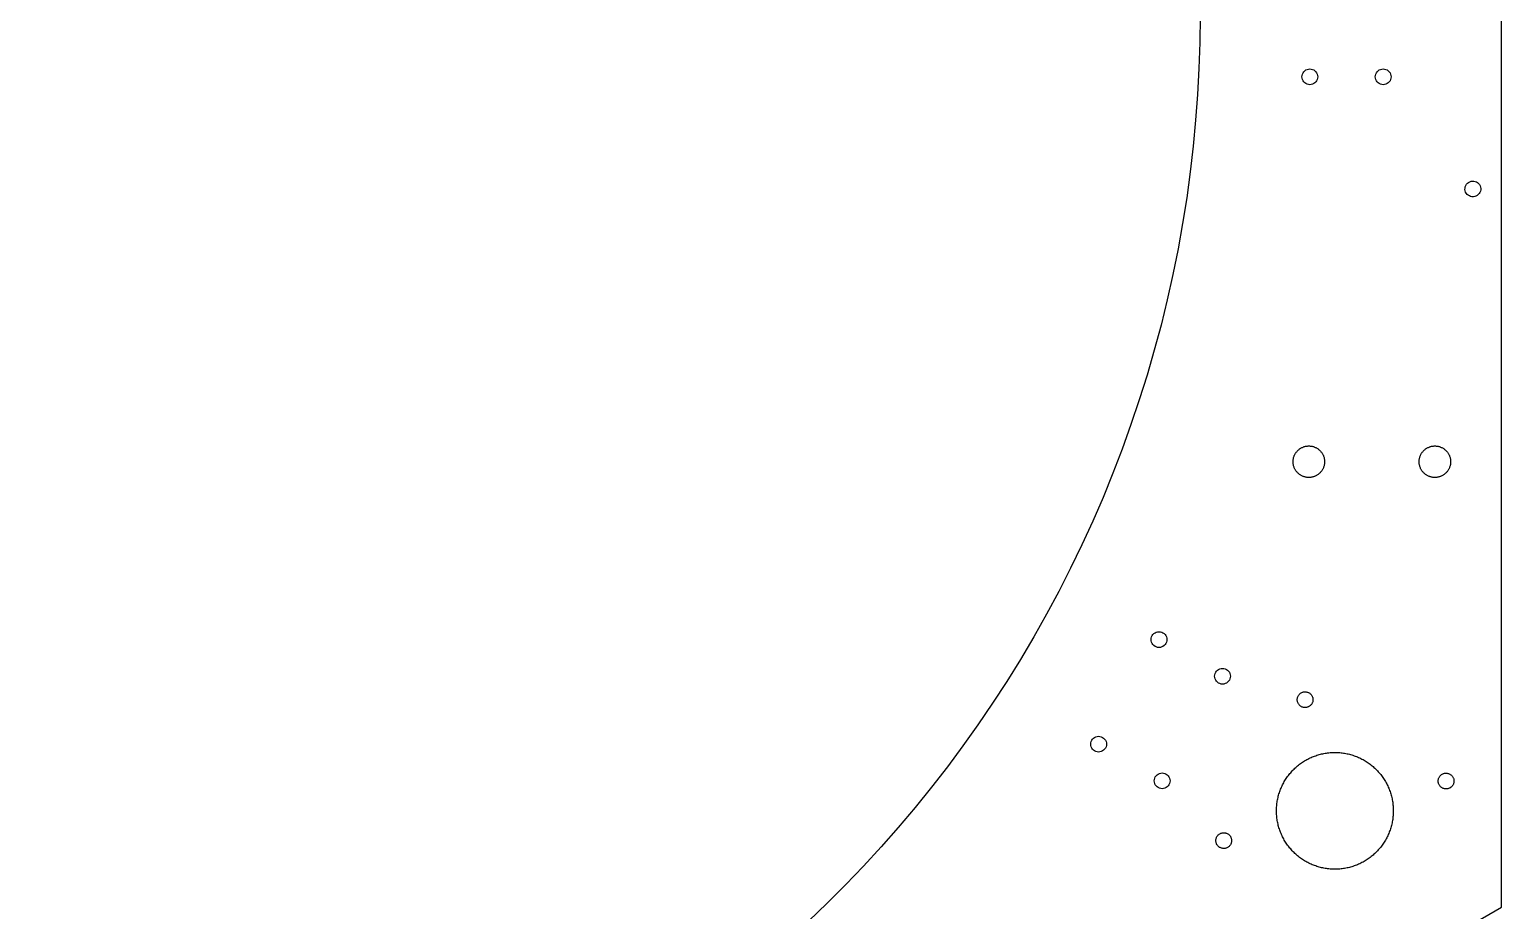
# Model space of a CAD drawing. Header units: metres. Extents: x 0 to 588, y -339 to 339.
# Drawn here: x 307.3 to 587.7, y -170.3 to -2.5 of the extents above; entities that cross this region are included whole.
import ezdxf

# ---------------------------------------------------------------- set-up
doc = ezdxf.new("R2010")
doc.units = ezdxf.units.M

msp = doc.modelspace()

# ---------------------------------------------------------------- linework, layer by layer
for p, q in [((587.671, -169.646), (587.671, 169.646)), ((530.246, 0), (530.194, -4.951)), ((530.194, -4.951), (530.039, -9.8998)), ((530.039, -9.8998), (529.779, -14.8443)), ((549.684, -11.2395), (549.751, -10.987)), ((549.751, -10.987), (549.862, -10.75)), ((549.862, -10.75), (550.012, -10.5358)), ((550.012, -10.5358), (550.197, -10.3509)), ((550.197, -10.3509), (550.411, -10.201)), ((550.411, -10.201), (550.648, -10.0905)), ((550.648, -10.0905), (550.9, -10.0228)), ((550.9, -10.0228), (551.161, -10)), ((551.161, -10), (551.421, -10.0228)), ((551.421, -10.0228), (551.674, -10.0905)), ((551.674, -10.0905), (551.911, -10.201)), ((551.911, -10.201), (552.125, -10.3509)), ((552.125, -10.3509), (552.31, -10.5358)), ((552.31, -10.5358), (552.46, -10.75)), ((552.46, -10.75), (552.57, -10.987)), ((552.57, -10.987), (552.638, -11.2395)), ((563.654, -11.2395), (563.721, -10.987)), ((563.721, -10.987), (563.832, -10.75)), ((563.832, -10.75), (563.982, -10.5358)), ((563.982, -10.5358), (564.167, -10.3509)), ((564.167, -10.3509), (564.381, -10.201)), ((564.381, -10.201), (564.618, -10.0905)), ((564.618, -10.0905), (564.87, -10.0228)), ((564.87, -10.0228), (565.131, -10)), ((565.131, -10), (565.391, -10.0228)), ((565.391, -10.0228), (565.644, -10.0905)), ((565.644, -10.0905), (565.881, -10.201)), ((565.881, -10.201), (566.095, -10.3509)), ((566.095, -10.3509), (566.28, -10.5358)), ((566.28, -10.5358), (566.43, -10.75)), ((566.43, -10.75), (566.54, -10.987)), ((566.54, -10.987), (566.608, -11.2395)), ((549.661, -11.5), (549.684, -11.2395)), ((549.684, -11.7605), (549.661, -11.5)), ((549.751, -12.013), (549.684, -11.7605)), ((549.862, -12.25), (549.751, -12.013)), ((550.012, -12.4642), (549.862, -12.25)), ((550.197, -12.6491), (550.012, -12.4642)), ((550.411, -12.799), (550.197, -12.6491)), ((550.648, -12.9095), (550.411, -12.799)), ((550.9, -12.9772), (550.648, -12.9095)), ((551.161, -13), (550.9, -12.9772)), ((551.421, -12.9772), (551.161, -13)), ((551.674, -12.9095), (551.421, -12.9772)), ((551.911, -12.799), (551.674, -12.9095)), ((552.125, -12.6491), (551.911, -12.799)), ((552.31, -12.4642), (552.125, -12.6491)), ((552.46, -12.25), (552.31, -12.4642)), ((552.57, -12.013), (552.46, -12.25)), ((552.638, -11.7605), (552.57, -12.013)), ((552.638, -11.2395), (552.661, -11.5)), ((552.661, -11.5), (552.638, -11.7605)), ((563.631, -11.5), (563.654, -11.2395)), ((563.654, -11.7605), (563.631, -11.5)), ((563.721, -12.013), (563.654, -11.7605)), ((563.832, -12.25), (563.721, -12.013)), ((563.982, -12.4642), (563.832, -12.25)), ((564.167, -12.6491), (563.982, -12.4642)), ((564.381, -12.799), (564.167, -12.6491)), ((564.618, -12.9095), (564.381, -12.799)), ((564.87, -12.9772), (564.618, -12.9095)), ((565.131, -13), (564.87, -12.9772)), ((565.391, -12.9772), (565.131, -13)), ((565.644, -12.9095), (565.391, -12.9772)), ((565.881, -12.799), (565.644, -12.9095)), ((566.095, -12.6491), (565.881, -12.799)), ((566.28, -12.4642), (566.095, -12.6491)), ((566.43, -12.25), (566.28, -12.4642)), ((566.54, -12.013), (566.43, -12.25)), ((566.608, -11.7605), (566.54, -12.013)), ((566.608, -11.2395), (566.631, -11.5)), ((566.631, -11.5), (566.608, -11.7605)), ((529.779, -14.8443), (529.417, -19.7823)), ((529.417, -19.7823), (528.951, -24.7116)), ((528.951, -24.7116), (528.382, -29.6301)), ((528.382, -29.6301), (527.71, -34.5356)), ((580.708, -32.9472), (580.715, -32.6858)), ((580.747, -33.2057), (580.708, -32.9472)), ((580.715, -32.6858), (580.767, -32.4296)), ((580.83, -33.4537), (580.747, -33.2057)), ((580.767, -32.4296), (580.863, -32.1863)), ((580.954, -33.6835), (580.83, -33.4537)), ((580.863, -32.1863), (580.999, -31.9633)), ((580.999, -31.9633), (581.173, -31.7675)), ((581.173, -31.7675), (581.377, -31.6048)), ((581.377, -31.6048), (581.607, -31.48)), ((581.607, -31.48), (581.855, -31.397)), ((581.855, -31.397), (582.114, -31.3584)), ((582.114, -31.3584), (582.375, -31.3652)), ((582.375, -31.3652), (582.631, -31.4173)), ((582.631, -31.4173), (582.875, -31.5132)), ((582.875, -31.5132), (583.097, -31.6498)), ((583.097, -31.6498), (583.293, -31.823)), ((583.293, -31.823), (583.456, -32.0277)), ((583.548, -33.5249), (583.411, -33.7478)), ((583.456, -32.0277), (583.581, -32.2575)), ((583.643, -33.2816), (583.548, -33.5249)), ((583.581, -32.2575), (583.664, -32.5054)), ((583.696, -33.0254), (583.643, -33.2816)), ((583.664, -32.5054), (583.702, -32.764)), ((583.702, -32.764), (583.696, -33.0254)), ((527.71, -34.5356), (526.935, -39.4259)), ((581.117, -33.8881), (580.954, -33.6835)), ((581.313, -34.0614), (581.117, -33.8881)), ((581.536, -34.198), (581.313, -34.0614)), ((581.779, -34.2938), (581.536, -34.198)), ((582.035, -34.3459), (581.779, -34.2938)), ((582.297, -34.3528), (582.035, -34.3459)), ((582.555, -34.3141), (582.297, -34.3528)), ((582.803, -34.2312), (582.555, -34.3141)), ((583.033, -34.1064), (582.803, -34.2312)), ((583.238, -33.9436), (583.033, -34.1064)), ((583.411, -33.7478), (583.238, -33.9436)), ((526.935, -39.4259), (526.058, -44.2989)), ((526.058, -44.2989), (525.08, -49.1525)), ((525.08, -49.1525), (524, -53.9845)), ((524, -53.9845), (522.819, -58.7929)), ((522.819, -58.7929), (521.537, -63.5755)), ((521.537, -63.5755), (520.156, -68.3301)), ((520.156, -68.3301), (518.675, -73.0548)), ((518.675, -73.0548), (517.096, -77.7475)), ((517.096, -77.7475), (515.419, -82.4061)), ((515.419, -82.4061), (513.644, -87.0285)), ((548.05, -84.1379), (548.081, -84.0162)), ((548.081, -84.0162), (548.118, -83.8959)), ((548.118, -83.8959), (548.159, -83.7773)), ((548.159, -83.7773), (548.205, -83.6604)), ((548.205, -83.6604), (548.256, -83.5456)), ((548.256, -83.5456), (548.312, -83.4331)), ((548.312, -83.4331), (548.373, -83.323)), ((548.373, -83.323), (548.438, -83.2155)), ((548.438, -83.2155), (548.507, -83.1108)), ((548.507, -83.1108), (548.581, -83.0092)), ((548.581, -83.0092), (548.659, -82.9107)), ((548.659, -82.9107), (548.741, -82.8156)), ((548.741, -82.8156), (548.827, -82.724)), ((548.827, -82.724), (548.917, -82.6361)), ((548.917, -82.6361), (549.011, -82.552)), ((549.011, -82.552), (549.107, -82.4719)), ((549.107, -82.4719), (549.208, -82.3959)), ((549.208, -82.3959), (549.311, -82.3242)), ((549.311, -82.3242), (549.417, -82.2569)), ((549.417, -82.2569), (549.526, -82.1941)), ((549.526, -82.1941), (549.637, -82.1358)), ((549.637, -82.1358), (549.751, -82.0824)), ((549.751, -82.0824), (549.867, -82.0336)), ((549.867, -82.0336), (549.984, -81.9899)), ((549.984, -81.9899), (550.104, -81.951)), ((550.104, -81.951), (550.225, -81.9172)), ((550.225, -81.9172), (550.347, -81.8885)), ((550.347, -81.8885), (550.471, -81.865)), ((550.471, -81.865), (550.595, -81.8466)), ((550.595, -81.8466), (550.72, -81.8335)), ((550.72, -81.8335), (550.845, -81.8256)), ((550.845, -81.8256), (550.971, -81.823)), ((550.971, -81.823), (551.096, -81.8256)), ((551.096, -81.8256), (551.222, -81.8335)), ((551.222, -81.8335), (551.347, -81.8466)), ((551.347, -81.8466), (551.471, -81.865)), ((551.471, -81.865), (551.595, -81.8885)), ((551.595, -81.8885), (551.717, -81.9172)), ((551.717, -81.9172), (551.838, -81.951)), ((551.838, -81.951), (551.957, -81.9899)), ((551.957, -81.9899), (552.075, -82.0336)), ((552.075, -82.0336), (552.191, -82.0824)), ((552.191, -82.0824), (552.305, -82.1358)), ((552.305, -82.1358), (552.416, -82.1941)), ((552.416, -82.1941), (552.525, -82.2569)), ((552.525, -82.2569), (552.631, -82.3242)), ((552.631, -82.3242), (552.734, -82.3959)), ((552.734, -82.3959), (552.834, -82.4719)), ((552.834, -82.4719), (552.931, -82.552)), ((552.931, -82.552), (553.025, -82.6361)), ((553.025, -82.6361), (553.114, -82.724)), ((553.114, -82.724), (553.2, -82.8156)), ((553.2, -82.8156), (553.282, -82.9107)), ((553.282, -82.9107), (553.36, -83.0092)), ((553.36, -83.0092), (553.434, -83.1108)), ((553.434, -83.1108), (553.504, -83.2155)), ((553.504, -83.2155), (553.569, -83.323)), ((553.569, -83.323), (553.63, -83.4331)), ((553.63, -83.4331), (553.685, -83.5456)), ((553.685, -83.5456), (553.736, -83.6604)), ((553.736, -83.6604), (553.783, -83.7773)), ((553.783, -83.7773), (553.824, -83.8959)), ((553.824, -83.8959), (553.86, -84.0162)), ((553.86, -84.0162), (553.892, -84.1379)), ((572.05, -84.1379), (572.081, -84.0162)), ((572.081, -84.0162), (572.118, -83.8959)), ((572.118, -83.8959), (572.159, -83.7773)), ((572.159, -83.7773), (572.205, -83.6604)), ((572.205, -83.6604), (572.256, -83.5456)), ((572.256, -83.5456), (572.312, -83.4331)), ((572.312, -83.4331), (572.373, -83.323)), ((572.373, -83.323), (572.438, -83.2155)), ((572.438, -83.2155), (572.507, -83.1108)), ((572.507, -83.1108), (572.581, -83.0092)), ((572.581, -83.0092), (572.659, -82.9107)), ((572.659, -82.9107), (572.741, -82.8156)), ((572.741, -82.8156), (572.827, -82.724)), ((572.827, -82.724), (572.917, -82.6361)), ((572.917, -82.6361), (573.011, -82.552)), ((573.011, -82.552), (573.107, -82.4719)), ((573.107, -82.4719), (573.208, -82.3959)), ((573.208, -82.3959), (573.311, -82.3242)), ((573.311, -82.3242), (573.417, -82.2569)), ((573.417, -82.2569), (573.526, -82.1941)), ((573.526, -82.1941), (573.637, -82.1358)), ((573.637, -82.1358), (573.751, -82.0824)), ((573.751, -82.0824), (573.867, -82.0336)), ((573.867, -82.0336), (573.984, -81.9899)), ((573.984, -81.9899), (574.104, -81.951)), ((574.104, -81.951), (574.225, -81.9172)), ((574.225, -81.9172), (574.347, -81.8885)), ((574.347, -81.8885), (574.471, -81.865)), ((574.471, -81.865), (574.595, -81.8466)), ((574.595, -81.8466), (574.72, -81.8335)), ((574.72, -81.8335), (574.845, -81.8256)), ((574.845, -81.8256), (574.971, -81.823)), ((574.971, -81.823), (575.096, -81.8256)), ((575.096, -81.8256), (575.222, -81.8335)), ((575.222, -81.8335), (575.347, -81.8466)), ((575.347, -81.8466), (575.471, -81.865)), ((575.471, -81.865), (575.595, -81.8885)), ((575.595, -81.8885), (575.717, -81.9172)), ((575.717, -81.9172), (575.838, -81.951)), ((575.838, -81.951), (575.957, -81.9899)), ((575.957, -81.9899), (576.075, -82.0336)), ((576.075, -82.0336), (576.191, -82.0824)), ((576.191, -82.0824), (576.305, -82.1358)), ((576.305, -82.1358), (576.416, -82.1941)), ((576.416, -82.1941), (576.525, -82.2569)), ((576.525, -82.2569), (576.631, -82.3242)), ((576.631, -82.3242), (576.734, -82.3959)), ((576.734, -82.3959), (576.834, -82.4719)), ((576.834, -82.4719), (576.931, -82.552)), ((576.931, -82.552), (577.025, -82.6361)), ((577.025, -82.6361), (577.114, -82.724)), ((577.114, -82.724), (577.2, -82.8156)), ((577.2, -82.8156), (577.282, -82.9107)), ((577.282, -82.9107), (577.36, -83.0092)), ((577.36, -83.0092), (577.434, -83.1108)), ((577.434, -83.1108), (577.504, -83.2155)), ((577.504, -83.2155), (577.569, -83.323)), ((577.569, -83.323), (577.63, -83.4331)), ((577.63, -83.4331), (577.685, -83.5456)), ((577.685, -83.5456), (577.736, -83.6604)), ((577.736, -83.6604), (577.783, -83.7773)), ((577.783, -83.7773), (577.824, -83.8959)), ((577.824, -83.8959), (577.86, -84.0162)), ((577.86, -84.0162), (577.892, -84.1379)), ((547.972, -84.7602), (547.977, -84.6346)), ((547.972, -84.8858), (547.972, -84.7602)), ((547.977, -85.0114), (547.972, -84.8858)), ((547.977, -84.6346), (547.987, -84.5094)), ((547.987, -85.1366), (547.977, -85.0114)), ((547.987, -84.5094), (548.003, -84.3847)), ((548.003, -85.2612), (547.987, -85.1366)), ((548.003, -84.3847), (548.024, -84.2608)), ((548.024, -85.3851), (548.003, -85.2612)), ((548.024, -84.2608), (548.05, -84.1379)), ((548.05, -85.508), (548.024, -85.3851)), ((548.081, -85.6297), (548.05, -85.508)), ((548.118, -85.75), (548.081, -85.6297)), ((548.159, -85.8687), (548.118, -85.75)), ((548.205, -85.9855), (548.159, -85.8687)), ((548.256, -86.1003), (548.205, -85.9855)), ((548.312, -86.2129), (548.256, -86.1003)), ((548.373, -86.323), (548.312, -86.2129)), ((548.438, -86.4305), (548.373, -86.323)), ((548.507, -86.5351), (548.438, -86.4305)), ((548.581, -86.6368), (548.507, -86.5351)), ((548.659, -86.7353), (548.581, -86.6368)), ((548.741, -86.8304), (548.659, -86.7353)), ((548.827, -86.922), (548.741, -86.8304)), ((553.2, -86.8304), (553.114, -86.922)), ((553.282, -86.7353), (553.2, -86.8304)), ((553.36, -86.6368), (553.282, -86.7353)), ((553.434, -86.5351), (553.36, -86.6368)), ((553.504, -86.4305), (553.434, -86.5351)), ((553.569, -86.323), (553.504, -86.4305)), ((553.63, -86.2129), (553.569, -86.323)), ((553.685, -86.1003), (553.63, -86.2129)), ((553.736, -85.9855), (553.685, -86.1003)), ((553.783, -85.8687), (553.736, -85.9855)), ((553.824, -85.75), (553.783, -85.8687)), ((553.86, -85.6297), (553.824, -85.75)), ((553.892, -85.508), (553.86, -85.6297)), ((553.892, -84.1379), (553.918, -84.2608)), ((553.918, -85.3851), (553.892, -85.508)), ((553.918, -84.2608), (553.939, -84.3847)), ((553.939, -85.2612), (553.918, -85.3851)), ((553.939, -84.3847), (553.954, -84.5094)), ((553.954, -85.1366), (553.939, -85.2612)), ((553.954, -84.5094), (553.965, -84.6346)), ((553.965, -85.0114), (553.954, -85.1366)), ((553.965, -84.6346), (553.97, -84.7602)), ((553.97, -84.8858), (553.965, -85.0114)), ((553.97, -84.7602), (553.97, -84.8858)), ((571.972, -84.7602), (571.977, -84.6346)), ((571.972, -84.8858), (571.972, -84.7602)), ((571.977, -85.0114), (571.972, -84.8858)), ((571.977, -84.6346), (571.987, -84.5094)), ((571.987, -85.1366), (571.977, -85.0114)), ((571.987, -84.5094), (572.003, -84.3847)), ((572.003, -85.2612), (571.987, -85.1366)), ((572.003, -84.3847), (572.024, -84.2608)), ((572.024, -85.3851), (572.003, -85.2612)), ((572.024, -84.2608), (572.05, -84.1379)), ((572.05, -85.508), (572.024, -85.3851)), ((572.081, -85.6297), (572.05, -85.508)), ((572.118, -85.75), (572.081, -85.6297)), ((572.159, -85.8687), (572.118, -85.75)), ((572.205, -85.9855), (572.159, -85.8687)), ((572.256, -86.1003), (572.205, -85.9855)), ((572.312, -86.2129), (572.256, -86.1003)), ((572.373, -86.323), (572.312, -86.2129)), ((572.438, -86.4305), (572.373, -86.323)), ((572.507, -86.5351), (572.438, -86.4305)), ((572.581, -86.6368), (572.507, -86.5351)), ((572.659, -86.7353), (572.581, -86.6368)), ((572.741, -86.8304), (572.659, -86.7353)), ((572.827, -86.922), (572.741, -86.8304)), ((577.2, -86.8304), (577.114, -86.922)), ((577.282, -86.7353), (577.2, -86.8304)), ((577.36, -86.6368), (577.282, -86.7353)), ((577.434, -86.5351), (577.36, -86.6368)), ((577.504, -86.4305), (577.434, -86.5351)), ((577.569, -86.323), (577.504, -86.4305)), ((577.63, -86.2129), (577.569, -86.323)), ((577.685, -86.1003), (577.63, -86.2129)), ((577.736, -85.9855), (577.685, -86.1003)), ((577.783, -85.8687), (577.736, -85.9855)), ((577.824, -85.75), (577.783, -85.8687)), ((577.86, -85.6297), (577.824, -85.75)), ((577.892, -85.508), (577.86, -85.6297)), ((577.892, -84.1379), (577.918, -84.2608)), ((577.918, -85.3851), (577.892, -85.508)), ((577.918, -84.2608), (577.939, -84.3847)), ((577.939, -85.2612), (577.918, -85.3851)), ((577.939, -84.3847), (577.954, -84.5094)), ((577.954, -85.1366), (577.939, -85.2612)), ((577.954, -84.5094), (577.965, -84.6346)), ((577.965, -85.0114), (577.954, -85.1366)), ((577.965, -84.6346), (577.97, -84.7602)), ((577.97, -84.8858), (577.965, -85.0114)), ((577.97, -84.7602), (577.97, -84.8858)), ((513.644, -87.0285), (511.774, -91.6127)), ((548.917, -87.0099), (548.827, -86.922)), ((549.011, -87.094), (548.917, -87.0099)), ((549.107, -87.1741), (549.011, -87.094)), ((549.208, -87.25), (549.107, -87.1741)), ((549.311, -87.3217), (549.208, -87.25)), ((549.417, -87.3891), (549.311, -87.3217)), ((549.526, -87.4519), (549.417, -87.3891)), ((549.637, -87.5101), (549.526, -87.4519)), ((549.751, -87.5636), (549.637, -87.5101)), ((549.867, -87.6123), (549.751, -87.5636)), ((549.984, -87.6561), (549.867, -87.6123)), ((550.104, -87.6949), (549.984, -87.6561)), ((550.225, -87.7287), (550.104, -87.6949)), ((550.347, -87.7574), (550.225, -87.7287)), ((550.471, -87.781), (550.347, -87.7574)), ((550.595, -87.7993), (550.471, -87.781)), ((550.72, -87.8125), (550.595, -87.7993)), ((550.845, -87.8203), (550.72, -87.8125)), ((550.971, -87.823), (550.845, -87.8203)), ((551.096, -87.8203), (550.971, -87.823)), ((551.222, -87.8125), (551.096, -87.8203)), ((551.347, -87.7993), (551.222, -87.8125)), ((551.471, -87.781), (551.347, -87.7993)), ((551.595, -87.7574), (551.471, -87.781)), ((551.717, -87.7287), (551.595, -87.7574)), ((551.838, -87.6949), (551.717, -87.7287)), ((551.957, -87.6561), (551.838, -87.6949)), ((552.075, -87.6123), (551.957, -87.6561)), ((552.191, -87.5636), (552.075, -87.6123)), ((552.305, -87.5101), (552.191, -87.5636)), ((552.416, -87.4519), (552.305, -87.5101)), ((552.525, -87.3891), (552.416, -87.4519)), ((552.631, -87.3217), (552.525, -87.3891)), ((552.734, -87.25), (552.631, -87.3217)), ((552.834, -87.1741), (552.734, -87.25)), ((552.931, -87.094), (552.834, -87.1741)), ((553.025, -87.0099), (552.931, -87.094)), ((553.114, -86.922), (553.025, -87.0099)), ((572.917, -87.0099), (572.827, -86.922)), ((573.011, -87.094), (572.917, -87.0099)), ((573.107, -87.1741), (573.011, -87.094)), ((573.208, -87.25), (573.107, -87.1741)), ((573.311, -87.3217), (573.208, -87.25)), ((573.417, -87.3891), (573.311, -87.3217)), ((573.526, -87.4519), (573.417, -87.3891)), ((573.637, -87.5101), (573.526, -87.4519)), ((573.751, -87.5636), (573.637, -87.5101)), ((573.867, -87.6123), (573.751, -87.5636)), ((573.984, -87.6561), (573.867, -87.6123)), ((574.104, -87.6949), (573.984, -87.6561)), ((574.225, -87.7287), (574.104, -87.6949)), ((574.347, -87.7574), (574.225, -87.7287)), ((574.471, -87.781), (574.347, -87.7574)), ((574.595, -87.7993), (574.471, -87.781)), ((574.72, -87.8125), (574.595, -87.7993)), ((574.845, -87.8203), (574.72, -87.8125)), ((574.971, -87.823), (574.845, -87.8203)), ((575.096, -87.8203), (574.971, -87.823)), ((575.222, -87.8125), (575.096, -87.8203)), ((575.347, -87.7993), (575.222, -87.8125)), ((575.471, -87.781), (575.347, -87.7993)), ((575.595, -87.7574), (575.471, -87.781)), ((575.717, -87.7287), (575.595, -87.7574)), ((575.838, -87.6949), (575.717, -87.7287)), ((575.957, -87.6561), (575.838, -87.6949)), ((576.075, -87.6123), (575.957, -87.6561)), ((576.191, -87.5636), (576.075, -87.6123)), ((576.305, -87.5101), (576.191, -87.5636)), ((576.416, -87.4519), (576.305, -87.5101)), ((576.525, -87.3891), (576.416, -87.4519)), ((576.631, -87.3217), (576.525, -87.3891)), ((576.734, -87.25), (576.631, -87.3217)), ((576.834, -87.1741), (576.734, -87.25)), ((576.931, -87.094), (576.834, -87.1741)), ((577.025, -87.0099), (576.931, -87.094)), ((577.114, -86.922), (577.025, -87.0099)), ((511.774, -91.6127), (509.807, -96.1568)), ((509.807, -96.1568), (507.746, -100.659)), ((507.746, -100.659), (505.591, -105.116)), ((505.591, -105.116), (503.343, -109.528)), ((503.343, -109.528), (501.003, -113.892)), ((501.003, -113.892), (498.573, -118.205)), ((521.137, -117.953), (521.287, -117.739)), ((521.287, -117.739), (521.472, -117.554)), ((521.472, -117.554), (521.686, -117.404)), ((521.686, -117.404), (521.923, -117.294)), ((521.923, -117.294), (522.175, -117.226)), ((522.175, -117.226), (522.436, -117.203)), ((522.436, -117.203), (522.696, -117.226)), ((522.696, -117.226), (522.949, -117.294)), ((522.949, -117.294), (523.186, -117.404)), ((523.186, -117.404), (523.4, -117.554)), ((523.4, -117.554), (523.585, -117.739)), ((523.585, -117.739), (523.735, -117.953)), ((498.573, -118.205), (496.052, -122.467)), ((520.936, -118.703), (520.959, -118.443)), ((520.959, -118.964), (520.936, -118.703)), ((520.959, -118.443), (521.026, -118.19)), ((521.026, -119.216), (520.959, -118.964)), ((521.026, -118.19), (521.137, -117.953)), ((521.137, -119.453), (521.026, -119.216)), ((521.287, -119.668), (521.137, -119.453)), ((521.472, -119.852), (521.287, -119.668)), ((521.686, -120.002), (521.472, -119.852)), ((521.923, -120.113), (521.686, -120.002)), ((522.175, -120.181), (521.923, -120.113)), ((522.436, -120.203), (522.175, -120.181)), ((522.696, -120.181), (522.436, -120.203)), ((522.949, -120.113), (522.696, -120.181)), ((523.186, -120.002), (522.949, -120.113)), ((523.4, -119.852), (523.186, -120.002)), ((523.585, -119.668), (523.4, -119.852)), ((523.735, -119.453), (523.585, -119.668)), ((523.735, -117.953), (523.845, -118.19)), ((523.845, -119.216), (523.735, -119.453)), ((523.845, -118.19), (523.913, -118.443)), ((523.913, -118.964), (523.845, -119.216)), ((523.913, -118.443), (523.936, -118.703)), ((523.936, -118.703), (523.913, -118.964)), ((496.052, -122.467), (493.443, -126.675)), ((533.034, -125.688), (533.057, -125.428)), ((533.057, -125.949), (533.034, -125.688)), ((533.057, -125.428), (533.125, -125.175)), ((533.125, -126.201), (533.057, -125.949)), ((533.125, -125.175), (533.235, -124.938)), ((533.235, -124.938), (533.385, -124.724)), ((533.385, -124.724), (533.57, -124.539)), ((533.57, -124.539), (533.784, -124.389)), ((533.784, -124.389), (534.021, -124.279)), ((534.021, -124.279), (534.274, -124.211)), ((534.274, -124.211), (534.534, -124.188)), ((534.534, -124.188), (534.795, -124.211)), ((534.795, -124.211), (535.047, -124.279)), ((535.047, -124.279), (535.284, -124.389)), ((535.284, -124.389), (535.498, -124.539)), ((535.498, -124.539), (535.683, -124.724)), ((535.683, -124.724), (535.833, -124.938)), ((535.833, -124.938), (535.944, -125.175)), ((535.944, -125.175), (536.011, -125.428)), ((536.011, -125.949), (535.944, -126.201)), ((536.011, -125.428), (536.034, -125.688)), ((536.034, -125.688), (536.011, -125.949)), ((493.443, -126.675), (490.747, -130.828)), ((533.235, -126.438), (533.125, -126.201)), ((533.385, -126.653), (533.235, -126.438)), ((533.57, -126.837), (533.385, -126.653)), ((533.784, -126.987), (533.57, -126.837)), ((534.021, -127.098), (533.784, -126.987)), ((534.274, -127.166), (534.021, -127.098)), ((534.534, -127.188), (534.274, -127.166)), ((534.795, -127.166), (534.534, -127.188)), ((535.047, -127.098), (534.795, -127.166)), ((535.284, -126.987), (535.047, -127.098)), ((535.498, -126.837), (535.284, -126.987)), ((535.683, -126.653), (535.498, -126.837)), ((535.833, -126.438), (535.683, -126.653)), ((535.944, -126.201), (535.833, -126.438)), ((549.304, -128.993), (549.404, -128.917)), ((549.404, -128.917), (549.51, -128.85)), ((549.51, -128.85), (549.622, -128.792)), ((549.622, -128.792), (549.737, -128.743)), ((549.737, -128.743), (549.857, -128.704)), ((549.857, -128.704), (549.979, -128.676)), ((549.979, -128.676), (550.104, -128.657)), ((550.104, -128.657), (550.229, -128.649)), ((550.229, -128.649), (550.354, -128.652)), ((550.354, -128.652), (550.479, -128.665)), ((550.479, -128.665), (550.603, -128.689)), ((550.603, -128.689), (550.724, -128.723)), ((550.724, -128.723), (550.842, -128.766)), ((550.842, -128.766), (550.927, -128.806)), ((550.927, -128.806), (551.037, -128.866)), ((551.037, -128.866), (551.142, -128.936)), ((551.142, -128.936), (551.24, -129.014)), ((490.747, -130.828), (487.964, -134.923)), ((548.762, -130.086), (548.772, -129.961)), ((548.762, -130.212), (548.762, -130.086)), ((548.772, -130.337), (548.762, -130.212)), ((548.772, -129.961), (548.793, -129.837)), ((548.793, -130.461), (548.772, -130.337)), ((548.793, -129.837), (548.824, -129.716)), ((548.824, -130.583), (548.793, -130.461)), ((548.824, -129.716), (548.866, -129.597)), ((548.866, -130.701), (548.824, -130.583)), ((548.866, -129.597), (548.917, -129.482)), ((548.917, -130.816), (548.866, -130.701)), ((548.917, -129.482), (548.977, -129.372)), ((548.977, -130.926), (548.917, -130.816)), ((548.977, -129.372), (549.047, -129.267)), ((549.047, -131.031), (548.977, -130.926)), ((549.047, -129.267), (549.125, -129.169)), ((549.125, -131.129), (549.047, -131.031)), ((549.125, -129.169), (549.211, -129.077)), ((549.211, -131.221), (549.125, -131.129)), ((549.211, -129.077), (549.304, -128.993)), ((549.304, -131.305), (549.211, -131.221)), ((549.404, -131.381), (549.304, -131.305)), ((549.483, -131.432), (549.404, -131.381)), ((549.593, -131.493), (549.483, -131.432)), ((549.708, -131.544), (549.593, -131.493)), ((549.827, -131.585), (549.708, -131.544)), ((549.948, -131.616), (549.827, -131.585)), ((550.072, -131.637), (549.948, -131.616)), ((550.198, -131.648), (550.072, -131.637)), ((550.323, -131.648), (550.198, -131.648)), ((550.386, -131.644), (550.323, -131.648)), ((550.51, -131.628), (550.386, -131.644)), ((550.633, -131.602), (550.51, -131.628)), ((550.754, -131.566), (550.633, -131.602)), ((550.87, -131.519), (550.754, -131.566)), ((550.983, -131.464), (550.87, -131.519)), ((551.09, -131.398), (550.983, -131.464)), ((551.192, -131.325), (551.09, -131.398)), ((551.287, -131.243), (551.192, -131.325)), ((551.24, -129.014), (551.332, -129.1)), ((551.375, -131.153), (551.287, -131.243)), ((551.332, -129.1), (551.416, -129.193)), ((551.455, -131.056), (551.375, -131.153)), ((551.416, -129.193), (551.474, -129.267)), ((551.527, -130.953), (551.455, -131.056)), ((551.474, -129.267), (551.543, -129.372)), ((551.59, -130.844), (551.527, -130.953)), ((551.543, -129.372), (551.59, -129.454)), ((551.59, -129.454), (551.631, -129.539)), ((551.631, -130.759), (551.59, -130.844)), ((551.631, -129.539), (551.677, -129.656)), ((551.666, -130.672), (551.631, -130.759)), ((551.705, -130.553), (551.666, -130.672)), ((551.677, -129.656), (551.705, -129.746)), ((551.705, -129.746), (551.734, -129.868)), ((551.728, -130.461), (551.705, -130.553)), ((551.749, -130.337), (551.728, -130.461)), ((551.734, -129.868), (551.749, -129.961)), ((551.749, -129.961), (551.759, -130.086)), ((551.759, -130.212), (551.749, -130.337)), ((551.759, -130.086), (551.759, -130.212)), ((487.964, -134.923), (485.096, -138.959)), ((509.972, -137.473), (510.186, -137.323)), ((510.186, -137.323), (510.423, -137.212)), ((510.423, -137.212), (510.675, -137.145)), ((510.675, -137.145), (510.936, -137.122)), ((510.936, -137.122), (511.196, -137.145)), ((511.196, -137.145), (511.449, -137.212)), ((511.449, -137.212), (511.686, -137.323)), ((511.686, -137.323), (511.9, -137.473)), ((485.096, -138.959), (482.143, -142.934)), ((509.436, -138.622), (509.459, -138.362)), ((509.459, -138.882), (509.436, -138.622)), ((509.459, -138.362), (509.526, -138.109)), ((509.526, -139.135), (509.459, -138.882)), ((509.526, -138.109), (509.637, -137.872)), ((509.637, -139.372), (509.526, -139.135)), ((509.637, -137.872), (509.787, -137.658)), ((509.787, -139.586), (509.637, -139.372)), ((509.787, -137.658), (509.972, -137.473)), ((509.972, -139.771), (509.787, -139.586)), ((510.186, -139.921), (509.972, -139.771)), ((510.423, -140.032), (510.186, -139.921)), ((510.675, -140.099), (510.423, -140.032)), ((510.936, -140.122), (510.675, -140.099)), ((511.196, -140.099), (510.936, -140.122)), ((511.449, -140.032), (511.196, -140.099)), ((511.686, -139.921), (511.449, -140.032)), ((511.9, -139.771), (511.686, -139.921)), ((511.9, -137.473), (512.085, -137.658)), ((512.085, -139.586), (511.9, -139.771)), ((512.085, -137.658), (512.235, -137.872)), ((512.235, -139.372), (512.085, -139.586)), ((512.235, -137.872), (512.345, -138.109)), ((512.345, -139.135), (512.235, -139.372)), ((512.345, -138.109), (512.413, -138.362)), ((512.413, -138.882), (512.345, -139.135)), ((512.413, -138.362), (512.436, -138.622)), ((512.436, -138.622), (512.413, -138.882)), ((482.143, -142.934), (479.109, -146.846)), ((548.49, -143.055), (548.664, -142.901)), ((548.664, -142.901), (548.842, -142.751)), ((548.842, -142.751), (549.023, -142.604)), ((549.023, -142.604), (549.208, -142.461)), ((549.208, -142.461), (549.395, -142.322)), ((549.395, -142.322), (549.585, -142.187)), ((549.585, -142.187), (549.777, -142.056)), ((549.777, -142.056), (549.973, -141.929)), ((549.973, -141.929), (550.171, -141.807)), ((550.171, -141.807), (550.371, -141.688)), ((550.371, -141.688), (550.574, -141.574)), ((550.574, -141.574), (550.78, -141.464)), ((550.78, -141.464), (550.987, -141.358)), ((550.987, -141.358), (551.197, -141.256)), ((551.197, -141.256), (551.409, -141.159)), ((551.409, -141.159), (551.623, -141.067)), ((551.623, -141.067), (551.838, -140.979)), ((551.838, -140.979), (552.056, -140.895)), ((552.056, -140.895), (552.275, -140.816)), ((552.275, -140.816), (552.496, -140.742)), ((552.496, -140.742), (552.718, -140.672)), ((552.718, -140.672), (552.942, -140.607)), ((552.942, -140.607), (553.167, -140.547)), ((553.167, -140.547), (553.393, -140.491)), ((553.393, -140.491), (553.621, -140.441)), ((553.621, -140.441), (553.849, -140.395)), ((553.849, -140.395), (554.078, -140.353)), ((554.078, -140.353), (554.309, -140.317)), ((554.309, -140.317), (554.539, -140.285)), ((554.539, -140.285), (554.771, -140.258)), ((554.771, -140.258), (555.003, -140.237)), ((555.003, -140.237), (555.235, -140.219)), ((555.235, -140.219), (555.468, -140.207)), ((555.468, -140.207), (555.701, -140.2)), ((555.701, -140.2), (555.934, -140.198)), ((555.934, -140.198), (556.167, -140.2)), ((556.167, -140.2), (556.4, -140.207)), ((556.4, -140.207), (556.632, -140.219)), ((556.632, -140.219), (556.865, -140.237)), ((556.865, -140.237), (557.097, -140.258)), ((557.097, -140.258), (557.328, -140.285)), ((557.328, -140.285), (557.559, -140.317)), ((557.559, -140.317), (557.789, -140.353)), ((557.789, -140.353), (558.018, -140.395)), ((558.018, -140.395), (558.247, -140.441)), ((558.247, -140.441), (558.474, -140.491)), ((558.474, -140.491), (558.7, -140.547)), ((558.7, -140.547), (558.925, -140.607)), ((558.925, -140.607), (559.149, -140.672)), ((559.149, -140.672), (559.372, -140.742)), ((559.372, -140.742), (559.592, -140.816)), ((559.592, -140.816), (559.812, -140.895)), ((559.812, -140.895), (560.029, -140.979)), ((560.029, -140.979), (560.245, -141.067)), ((560.245, -141.067), (560.459, -141.159)), ((560.459, -141.159), (560.671, -141.256)), ((560.671, -141.256), (560.88, -141.358)), ((560.88, -141.358), (561.088, -141.464)), ((561.088, -141.464), (561.293, -141.574)), ((561.293, -141.574), (561.496, -141.688)), ((561.496, -141.688), (561.697, -141.807)), ((561.697, -141.807), (561.895, -141.929)), ((561.895, -141.929), (562.09, -142.056)), ((562.09, -142.056), (562.283, -142.187)), ((562.283, -142.187), (562.473, -142.322)), ((562.473, -142.322), (562.66, -142.461)), ((562.66, -142.461), (562.844, -142.604)), ((562.844, -142.604), (563.025, -142.751)), ((563.025, -142.751), (563.203, -142.901)), ((563.203, -142.901), (563.378, -143.055)), ((521.534, -145.607), (521.557, -145.347)), ((521.557, -145.867), (521.534, -145.607)), ((521.557, -145.347), (521.625, -145.094)), ((521.625, -145.094), (521.735, -144.857)), ((521.735, -144.857), (521.885, -144.643)), ((521.885, -144.643), (522.07, -144.458)), ((522.07, -144.458), (522.284, -144.308)), ((522.284, -144.308), (522.521, -144.197)), ((522.521, -144.197), (522.774, -144.13)), ((522.774, -144.13), (523.034, -144.107)), ((523.034, -144.107), (523.295, -144.13)), ((523.295, -144.13), (523.547, -144.197)), ((523.547, -144.197), (523.784, -144.308)), ((523.784, -144.308), (523.998, -144.458)), ((523.998, -144.458), (524.183, -144.643)), ((524.183, -144.643), (524.333, -144.857)), ((524.333, -144.857), (524.444, -145.094)), ((524.444, -145.094), (524.511, -145.347)), ((524.511, -145.347), (524.534, -145.607)), ((524.534, -145.607), (524.511, -145.867)), ((546.185, -145.963), (546.299, -145.76)), ((546.299, -145.76), (546.418, -145.559)), ((546.418, -145.559), (546.541, -145.361)), ((546.541, -145.361), (546.667, -145.166)), ((546.667, -145.166), (546.798, -144.973)), ((546.798, -144.973), (546.933, -144.783)), ((546.933, -144.783), (547.072, -144.596)), ((547.072, -144.596), (547.215, -144.412)), ((547.215, -144.412), (547.362, -144.231)), ((547.362, -144.231), (547.512, -144.053)), ((547.512, -144.053), (547.666, -143.878)), ((547.666, -143.878), (547.824, -143.707)), ((547.824, -143.707), (547.985, -143.539)), ((547.985, -143.539), (548.15, -143.374)), ((548.15, -143.374), (548.318, -143.213)), ((548.318, -143.213), (548.49, -143.055)), ((563.378, -143.055), (563.549, -143.213)), ((563.549, -143.213), (563.717, -143.374)), ((563.717, -143.374), (563.882, -143.539)), ((563.882, -143.539), (564.044, -143.707)), ((564.044, -143.707), (564.201, -143.878)), ((564.201, -143.878), (564.355, -144.053)), ((564.355, -144.053), (564.506, -144.231)), ((564.506, -144.231), (564.652, -144.412)), ((564.652, -144.412), (564.795, -144.596)), ((564.795, -144.596), (564.934, -144.783)), ((564.934, -144.783), (565.069, -144.973)), ((565.069, -144.973), (565.2, -145.166)), ((565.2, -145.166), (565.327, -145.361)), ((565.327, -145.361), (565.45, -145.559)), ((565.45, -145.559), (565.568, -145.76)), ((565.568, -145.76), (565.683, -145.963)), ((575.607, -145.681), (575.61, -145.555)), ((575.612, -145.775), (575.607, -145.681)), ((575.61, -145.555), (575.623, -145.43)), ((575.623, -145.43), (575.647, -145.307)), ((575.647, -145.307), (575.681, -145.186)), ((575.681, -145.186), (575.724, -145.068)), ((575.724, -145.068), (575.778, -144.954)), ((575.778, -144.954), (575.841, -144.845)), ((575.841, -144.845), (575.912, -144.742)), ((575.912, -144.742), (575.972, -144.669)), ((575.972, -144.669), (576.058, -144.577)), ((576.058, -144.577), (576.151, -144.493)), ((576.151, -144.493), (576.251, -144.417)), ((576.251, -144.417), (576.357, -144.35)), ((576.357, -144.35), (576.468, -144.292)), ((576.468, -144.292), (576.584, -144.243)), ((576.584, -144.243), (576.704, -144.204)), ((576.704, -144.204), (576.826, -144.176)), ((576.826, -144.176), (576.95, -144.157)), ((576.95, -144.157), (577.076, -144.149)), ((577.076, -144.149), (577.201, -144.152)), ((577.201, -144.152), (577.326, -144.165)), ((577.326, -144.165), (577.45, -144.189)), ((577.45, -144.189), (577.571, -144.223)), ((577.571, -144.223), (577.688, -144.266)), ((577.688, -144.266), (577.802, -144.32)), ((577.802, -144.32), (577.911, -144.383)), ((577.911, -144.383), (578.014, -144.454)), ((578.014, -144.454), (578.111, -144.534)), ((578.111, -144.534), (578.201, -144.622)), ((578.201, -144.622), (578.283, -144.717)), ((578.283, -144.717), (578.339, -144.793)), ((578.339, -144.793), (578.406, -144.899)), ((578.406, -144.899), (578.464, -145.01)), ((578.464, -145.01), (578.513, -145.126)), ((578.513, -145.126), (578.552, -145.246)), ((578.552, -145.246), (578.581, -145.368)), ((578.581, -145.368), (578.599, -145.492)), ((578.604, -145.743), (578.591, -145.868)), ((578.599, -145.492), (578.607, -145.618)), ((578.607, -145.618), (578.604, -145.743)), ((479.109, -146.846), (475.993, -150.694)), ((521.625, -146.12), (521.557, -145.867)), ((521.735, -146.357), (521.625, -146.12)), ((521.885, -146.571), (521.735, -146.357)), ((522.07, -146.756), (521.885, -146.571)), ((522.284, -146.906), (522.07, -146.756)), ((522.521, -147.017), (522.284, -146.906)), ((522.774, -147.084), (522.521, -147.017)), ((523.034, -147.107), (522.774, -147.084)), ((523.295, -147.084), (523.034, -147.107)), ((523.547, -147.017), (523.295, -147.084)), ((523.784, -146.906), (523.547, -147.017)), ((523.998, -146.756), (523.784, -146.906)), ((524.183, -146.571), (523.998, -146.756)), ((524.333, -146.357), (524.183, -146.571)), ((524.444, -146.12), (524.333, -146.357)), ((524.511, -145.867), (524.444, -146.12)), ((545.103, -148.782), (545.158, -148.556)), ((545.158, -148.556), (545.219, -148.331)), ((545.219, -148.331), (545.284, -148.107)), ((545.284, -148.107), (545.353, -147.885)), ((545.353, -147.885), (545.428, -147.664)), ((545.428, -147.664), (545.506, -147.445)), ((545.506, -147.445), (545.59, -147.227)), ((545.59, -147.227), (545.678, -147.011)), ((545.678, -147.011), (545.771, -146.798)), ((545.771, -146.798), (545.868, -146.586)), ((545.868, -146.586), (545.969, -146.376)), ((545.969, -146.376), (546.075, -146.168)), ((546.075, -146.168), (546.185, -145.963)), ((565.683, -145.963), (565.793, -146.168)), ((565.793, -146.168), (565.898, -146.376)), ((565.898, -146.376), (566, -146.586)), ((566, -146.586), (566.097, -146.798)), ((566.097, -146.798), (566.189, -147.011)), ((566.189, -147.011), (566.277, -147.227)), ((566.277, -147.227), (566.361, -147.445)), ((566.361, -147.445), (566.44, -147.664)), ((566.44, -147.664), (566.514, -147.885)), ((566.514, -147.885), (566.584, -148.107)), ((566.584, -148.107), (566.649, -148.331)), ((566.649, -148.331), (566.709, -148.556)), ((566.709, -148.556), (566.765, -148.782)), ((575.628, -145.899), (575.612, -145.775)), ((575.647, -145.992), (575.628, -145.899)), ((575.681, -146.113), (575.647, -145.992)), ((575.724, -146.23), (575.681, -146.113)), ((575.778, -146.344), (575.724, -146.23)), ((575.841, -146.453), (575.778, -146.344)), ((575.894, -146.531), (575.841, -146.453)), ((575.972, -146.629), (575.894, -146.531)), ((576.058, -146.721), (575.972, -146.629)), ((576.151, -146.805), (576.058, -146.721)), ((576.251, -146.881), (576.151, -146.805)), ((576.33, -146.932), (576.251, -146.881)), ((576.44, -146.993), (576.33, -146.932)), ((576.555, -147.044), (576.44, -146.993)), ((576.674, -147.085), (576.555, -147.044)), ((576.795, -147.116), (576.674, -147.085)), ((576.919, -147.137), (576.795, -147.116)), ((577.044, -147.148), (576.919, -147.137)), ((577.17, -147.148), (577.044, -147.148)), ((577.201, -147.146), (577.17, -147.148)), ((577.326, -147.133), (577.201, -147.146)), ((577.45, -147.109), (577.326, -147.133)), ((577.571, -147.076), (577.45, -147.109)), ((577.688, -147.032), (577.571, -147.076)), ((577.802, -146.978), (577.688, -147.032)), ((577.911, -146.916), (577.802, -146.978)), ((578.014, -146.844), (577.911, -146.916)), ((578.087, -146.785), (578.014, -146.844)), ((578.179, -146.699), (578.087, -146.785)), ((578.263, -146.605), (578.179, -146.699)), ((578.339, -146.505), (578.263, -146.605)), ((578.39, -146.426), (578.339, -146.505)), ((578.436, -146.344), (578.39, -146.426)), ((578.49, -146.23), (578.436, -146.344)), ((578.534, -146.113), (578.49, -146.23)), ((578.568, -145.992), (578.534, -146.113)), ((578.591, -145.868), (578.568, -145.992)), ((475.993, -150.694), (472.797, -154.475)), ((544.809, -151.323), (544.811, -151.09)), ((544.811, -151.555), (544.809, -151.323)), ((544.811, -151.09), (544.818, -150.857)), ((544.818, -150.857), (544.831, -150.624)), ((544.831, -150.624), (544.848, -150.392)), ((544.848, -150.392), (544.87, -150.16)), ((544.87, -150.16), (544.896, -149.928)), ((544.896, -149.928), (544.928, -149.697)), ((544.928, -149.697), (544.965, -149.467)), ((544.965, -149.467), (545.006, -149.238)), ((545.006, -149.238), (545.052, -149.009)), ((545.052, -149.009), (545.103, -148.782)), ((566.765, -148.782), (566.816, -149.009)), ((566.816, -149.009), (566.862, -149.238)), ((566.862, -149.238), (566.903, -149.467)), ((566.903, -149.467), (566.939, -149.697)), ((566.939, -149.697), (566.971, -149.928)), ((566.971, -149.928), (566.998, -150.16)), ((566.998, -150.16), (567.02, -150.392)), ((567.02, -150.392), (567.037, -150.624)), ((567.037, -150.624), (567.049, -150.857)), ((567.049, -150.857), (567.056, -151.09)), ((567.056, -151.09), (567.059, -151.323)), ((567.059, -151.323), (567.056, -151.555)), ((544.818, -151.788), (544.811, -151.555)), ((544.831, -152.021), (544.818, -151.788)), ((544.848, -152.253), (544.831, -152.021)), ((544.87, -152.485), (544.848, -152.253)), ((544.896, -152.717), (544.87, -152.485)), ((544.928, -152.948), (544.896, -152.717)), ((544.965, -153.178), (544.928, -152.948)), ((545.006, -153.407), (544.965, -153.178)), ((545.052, -153.636), (545.006, -153.407)), ((545.103, -153.863), (545.052, -153.636)), ((545.158, -154.089), (545.103, -153.863)), ((545.219, -154.314), (545.158, -154.089)), ((566.709, -154.089), (566.649, -154.314)), ((566.765, -153.863), (566.709, -154.089)), ((566.816, -153.636), (566.765, -153.863)), ((566.862, -153.407), (566.816, -153.636)), ((566.903, -153.178), (566.862, -153.407)), ((566.939, -152.948), (566.903, -153.178)), ((566.971, -152.717), (566.939, -152.948)), ((566.998, -152.485), (566.971, -152.717)), ((567.02, -152.253), (566.998, -152.485)), ((567.037, -152.021), (567.02, -152.253)), ((567.049, -151.788), (567.037, -152.021)), ((567.056, -151.555), (567.049, -151.788)), ((472.797, -154.475), (469.523, -158.189)), ((533.262, -156.933), (533.272, -156.808)), ((533.262, -157.059), (533.262, -156.933)), ((533.272, -156.808), (533.293, -156.684)), ((533.293, -156.684), (533.324, -156.562)), ((533.324, -156.562), (533.366, -156.444)), ((533.366, -156.444), (533.417, -156.329)), ((533.417, -156.329), (533.477, -156.219)), ((533.477, -156.219), (533.547, -156.114)), ((533.547, -156.114), (533.625, -156.016)), ((533.625, -156.016), (533.711, -155.924)), ((533.711, -155.924), (533.804, -155.84)), ((533.804, -155.84), (533.904, -155.764)), ((533.904, -155.764), (534.01, -155.697)), ((534.01, -155.697), (534.122, -155.639)), ((534.122, -155.639), (534.237, -155.59)), ((534.237, -155.59), (534.357, -155.551)), ((534.357, -155.551), (534.479, -155.522)), ((534.479, -155.522), (534.604, -155.504)), ((534.604, -155.504), (534.729, -155.496)), ((534.729, -155.496), (534.854, -155.499)), ((534.854, -155.499), (534.948, -155.508)), ((534.948, -155.508), (535.072, -155.529)), ((535.072, -155.529), (535.194, -155.56)), ((535.194, -155.56), (535.312, -155.601)), ((535.312, -155.601), (535.427, -155.652)), ((535.427, -155.652), (535.537, -155.713)), ((535.537, -155.713), (535.642, -155.782)), ((535.642, -155.782), (535.74, -155.86)), ((535.74, -155.86), (535.832, -155.946)), ((535.832, -155.946), (535.916, -156.04)), ((535.916, -156.04), (535.974, -156.114)), ((535.974, -156.114), (536.043, -156.219)), ((536.043, -156.219), (536.09, -156.301)), ((536.09, -156.301), (536.131, -156.386)), ((536.131, -156.386), (536.177, -156.503)), ((536.177, -156.503), (536.205, -156.593)), ((536.205, -156.593), (536.234, -156.715)), ((536.234, -156.715), (536.249, -156.808)), ((536.249, -156.808), (536.259, -156.933)), ((536.259, -156.933), (536.259, -157.059)), ((545.284, -154.538), (545.219, -154.314)), ((545.353, -154.76), (545.284, -154.538)), ((545.428, -154.981), (545.353, -154.76)), ((545.506, -155.2), (545.428, -154.981)), ((545.59, -155.418), (545.506, -155.2)), ((545.678, -155.634), (545.59, -155.418)), ((545.771, -155.847), (545.678, -155.634)), ((545.868, -156.059), (545.771, -155.847)), ((545.969, -156.269), (545.868, -156.059)), ((546.075, -156.477), (545.969, -156.269)), ((546.185, -156.682), (546.075, -156.477)), ((546.299, -156.885), (546.185, -156.682)), ((546.418, -157.086), (546.299, -156.885)), ((565.568, -156.885), (565.45, -157.086)), ((565.683, -156.682), (565.568, -156.885)), ((565.793, -156.477), (565.683, -156.682)), ((565.898, -156.269), (565.793, -156.477)), ((566, -156.059), (565.898, -156.269)), ((566.097, -155.847), (566, -156.059)), ((566.189, -155.634), (566.097, -155.847)), ((566.277, -155.418), (566.189, -155.634)), ((566.361, -155.2), (566.277, -155.418)), ((566.44, -154.981), (566.361, -155.2)), ((566.514, -154.76), (566.44, -154.981)), ((566.584, -154.538), (566.514, -154.76)), ((566.649, -154.314), (566.584, -154.538)), ((469.523, -158.189), (466.171, -161.834)), ((533.272, -157.184), (533.262, -157.059)), ((533.293, -157.308), (533.272, -157.184)), ((533.324, -157.429), (533.293, -157.308)), ((533.366, -157.548), (533.324, -157.429)), ((533.417, -157.663), (533.366, -157.548)), ((533.477, -157.773), (533.417, -157.663)), ((533.547, -157.878), (533.477, -157.773)), ((533.625, -157.976), (533.547, -157.878)), ((533.711, -158.068), (533.625, -157.976)), ((533.804, -158.152), (533.711, -158.068)), ((533.904, -158.228), (533.804, -158.152)), ((533.983, -158.279), (533.904, -158.228)), ((534.093, -158.339), (533.983, -158.279)), ((534.208, -158.391), (534.093, -158.339)), ((534.327, -158.432), (534.208, -158.391)), ((534.448, -158.463), (534.327, -158.432)), ((534.572, -158.484), (534.448, -158.463)), ((534.698, -158.495), (534.572, -158.484)), ((534.823, -158.495), (534.698, -158.495)), ((534.886, -158.491), (534.823, -158.495)), ((535.01, -158.475), (534.886, -158.491)), ((535.133, -158.449), (535.01, -158.475)), ((535.254, -158.412), (535.133, -158.449)), ((535.37, -158.366), (535.254, -158.412)), ((535.483, -158.31), (535.37, -158.366)), ((535.59, -158.245), (535.483, -158.31)), ((535.692, -158.171), (535.59, -158.245)), ((535.787, -158.089), (535.692, -158.171)), ((535.875, -158), (535.787, -158.089)), ((535.955, -157.903), (535.875, -158)), ((536.027, -157.8), (535.955, -157.903)), ((536.09, -157.691), (536.027, -157.8)), ((536.131, -157.606), (536.09, -157.691)), ((536.166, -157.519), (536.131, -157.606)), ((536.205, -157.399), (536.166, -157.519)), ((536.228, -157.308), (536.205, -157.399)), ((536.249, -157.184), (536.228, -157.308)), ((536.259, -157.059), (536.249, -157.184)), ((546.541, -157.284), (546.418, -157.086)), ((546.667, -157.479), (546.541, -157.284)), ((546.798, -157.672), (546.667, -157.479)), ((546.933, -157.862), (546.798, -157.672)), ((547.072, -158.049), (546.933, -157.862)), ((547.215, -158.233), (547.072, -158.049)), ((547.362, -158.414), (547.215, -158.233)), ((547.512, -158.592), (547.362, -158.414)), ((547.666, -158.767), (547.512, -158.592)), ((547.824, -158.938), (547.666, -158.767)), ((547.985, -159.106), (547.824, -158.938)), ((548.15, -159.271), (547.985, -159.106)), ((548.318, -159.432), (548.15, -159.271)), ((548.49, -159.59), (548.318, -159.432)), ((548.664, -159.744), (548.49, -159.59)), ((548.842, -159.894), (548.664, -159.744)), ((563.203, -159.744), (563.025, -159.894)), ((563.378, -159.59), (563.203, -159.744)), ((563.549, -159.432), (563.378, -159.59)), ((563.717, -159.271), (563.549, -159.432)), ((563.882, -159.106), (563.717, -159.271)), ((564.044, -158.938), (563.882, -159.106)), ((564.201, -158.767), (564.044, -158.938)), ((564.355, -158.592), (564.201, -158.767)), ((564.506, -158.414), (564.355, -158.592)), ((564.652, -158.233), (564.506, -158.414)), ((564.795, -158.049), (564.652, -158.233)), ((564.934, -157.862), (564.795, -158.049)), ((565.069, -157.672), (564.934, -157.862)), ((565.2, -157.479), (565.069, -157.672)), ((565.327, -157.284), (565.2, -157.479)), ((565.45, -157.086), (565.327, -157.284)), ((466.171, -161.834), (462.744, -165.408)), ((549.023, -160.041), (548.842, -159.894)), ((549.208, -160.184), (549.023, -160.041)), ((549.395, -160.323), (549.208, -160.184)), ((549.585, -160.458), (549.395, -160.323)), ((549.777, -160.589), (549.585, -160.458)), ((549.973, -160.716), (549.777, -160.589)), ((550.171, -160.838), (549.973, -160.716)), ((550.371, -160.957), (550.171, -160.838)), ((550.574, -161.071), (550.371, -160.957)), ((550.78, -161.182), (550.574, -161.071)), ((550.987, -161.287), (550.78, -161.182)), ((551.197, -161.389), (550.987, -161.287)), ((551.409, -161.486), (551.197, -161.389)), ((551.623, -161.578), (551.409, -161.486)), ((551.838, -161.666), (551.623, -161.578)), ((552.056, -161.75), (551.838, -161.666)), ((552.275, -161.829), (552.056, -161.75)), ((552.496, -161.903), (552.275, -161.829)), ((552.718, -161.973), (552.496, -161.903)), ((552.942, -162.038), (552.718, -161.973)), ((553.167, -162.098), (552.942, -162.038)), ((553.393, -162.154), (553.167, -162.098)), ((553.621, -162.204), (553.393, -162.154)), ((553.849, -162.25), (553.621, -162.204)), ((554.078, -162.292), (553.849, -162.25)), ((554.309, -162.328), (554.078, -162.292)), ((554.539, -162.36), (554.309, -162.328)), ((554.771, -162.387), (554.539, -162.36)), ((555.003, -162.408), (554.771, -162.387)), ((555.235, -162.426), (555.003, -162.408)), ((555.468, -162.438), (555.235, -162.426)), ((555.701, -162.445), (555.468, -162.438)), ((555.934, -162.448), (555.701, -162.445)), ((556.167, -162.445), (555.934, -162.448)), ((556.4, -162.438), (556.167, -162.445)), ((556.632, -162.426), (556.4, -162.438)), ((556.865, -162.408), (556.632, -162.426)), ((557.097, -162.387), (556.865, -162.408)), ((557.328, -162.36), (557.097, -162.387)), ((557.559, -162.328), (557.328, -162.36)), ((557.789, -162.292), (557.559, -162.328)), ((558.018, -162.25), (557.789, -162.292)), ((558.247, -162.204), (558.018, -162.25)), ((558.474, -162.154), (558.247, -162.204)), ((558.7, -162.098), (558.474, -162.154)), ((558.925, -162.038), (558.7, -162.098)), ((559.149, -161.973), (558.925, -162.038)), ((559.372, -161.903), (559.149, -161.973)), ((559.592, -161.829), (559.372, -161.903)), ((559.812, -161.75), (559.592, -161.829)), ((560.029, -161.666), (559.812, -161.75)), ((560.245, -161.578), (560.029, -161.666)), ((560.459, -161.486), (560.245, -161.578)), ((560.671, -161.389), (560.459, -161.486)), ((560.88, -161.287), (560.671, -161.389)), ((561.088, -161.182), (560.88, -161.287)), ((561.293, -161.071), (561.088, -161.182)), ((561.496, -160.957), (561.293, -161.071)), ((561.697, -160.838), (561.496, -160.957)), ((561.895, -160.716), (561.697, -160.838)), ((562.09, -160.589), (561.895, -160.716)), ((562.283, -160.458), (562.09, -160.589)), ((562.473, -160.323), (562.283, -160.458)), ((562.66, -160.184), (562.473, -160.323)), ((562.844, -160.041), (562.66, -160.184)), ((563.025, -159.894), (562.844, -160.041)), ((462.744, -165.408), (459.243, -168.909)), ((293.835, -339.292), (587.671, -169.646)), ((459.243, -168.909), (455.67, -172.336))]:
    msp.add_line(p, q)

doc.saveas('drawing.dxf')
